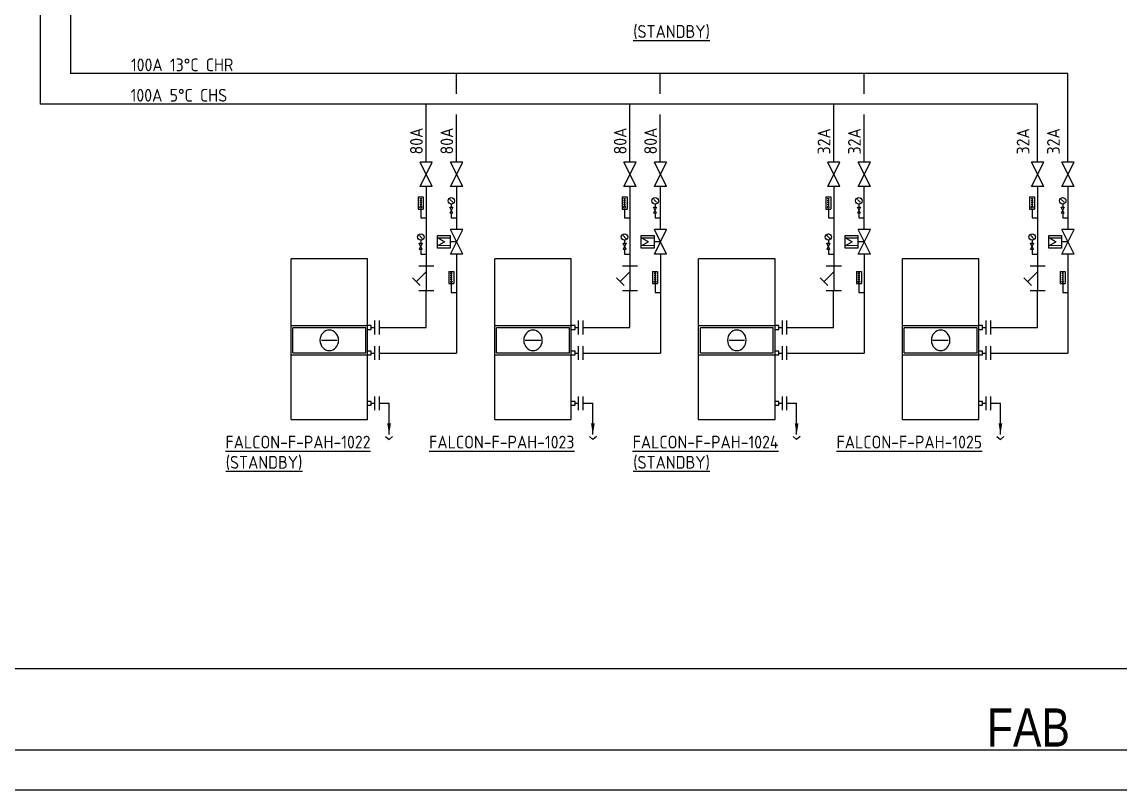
# Model space of a CAD drawing. Extents: x 41366 to 42076, y 84328 to 85507.
# Drawn here: x 41505.4 to 41721, y 84936.7 to 85087.4 of the extents above; entities that cross this region are included whole.
import ezdxf
from ezdxf.enums import TextEntityAlignment as Align

# ---------------------------------------------------------------- set-up
doc = ezdxf.new("R2010")
doc.units = 0
doc.header["$LTSCALE"] = 10
for name, color, linetype in [('A-DETL-01', 1, 'Continuous'), ('M-CWTR-9PIPE-R', 110, 'Continuous'), ('M-CWTR-9PIPE-S', 200, 'Continuous'), ('M-CWTR-TEXT', 3, 'Continuous'), ('M-CWTR-VAVE', 2, 'Continuous'), ('M-EQPM-TXT', 4, 'Continuous'), ('M-HVAC-CPIPE', 4, 'Continuous'), ('M-HVAC-EQPM', 22, 'Continuous'), ('M-PIPE-FITTING', 2, 'Continuous'), ('U-CDA-TXT', 4, 'Continuous'), ('U-CDA-V', 3, 'Continuous'), ('U-CH-V', 3, 'Continuous')]:
    doc.layers.add(name, color=color, linetype=linetype)
doc.styles.add('AA-TXT', font='isocp.shx', dxfattribs={"width": 0.8, "bigfont": 'chineset.shx'})

# ---------------------------------------------------------------- blocks, each defined once
blk = doc.blocks.new('A$C5D640173')
at = {"layer": 'U-CDA-V'}
for p, q in [((0, 0), (0, 2.72)), ((0.88, 0), (0.88, 2.72))]:
    blk.add_line(p, q, dxfattribs=at)

msp = doc.modelspace()

# ---------------------------------------------------------------- linework, layer by layer
at = {"color": 2}
msp.add_line((41370.97, 84944.57), (42041.39, 84944.57), dxfattribs=at)
at = {"layer": 'A-DETL-01', "linetype": 'Continuous'}
msp.add_line((42067.5, 84960.48), (41374.83, 84960.48), dxfattribs=at)
at = {"layer": 'DEFPOINTS', "color": 1}
msp.add_lwpolyline([(41365.57, 85507.15), (42076.35, 85507.15), (42076.35, 84936.69), (41365.57, 84936.69)], close=True, dxfattribs=at)
at = {"layer": 'M-CWTR-9PIPE-R'}
for p, q in [((41514.98, 85303.72), (41514.98, 85077.25)), ((41710.72, 85077.25), (41514.98, 85077.25)), ((41590.72, 85073.25), (41590.72, 85077.25)), ((41630.72, 85073.25), (41630.72, 85077.25)), ((41670.72, 85073.25), (41670.72, 85077.25)), ((41710.72, 85059.88), (41710.72, 85077.25)), ((41590.72, 85059.88), (41590.72, 85069.25)), ((41630.72, 85059.88), (41630.72, 85069.25)), ((41670.72, 85059.88), (41670.72, 85069.25)), ((41590.75, 85046.65), (41590.75, 85055.08)), ((41630.75, 85046.65), (41630.75, 85055.08)), ((41670.75, 85046.65), (41670.75, 85055.08)), ((41710.75, 85046.65), (41710.75, 85055.08)), ((41590.74, 85041.85), (41590.74, 85022.42)), ((41630.74, 85041.85), (41630.74, 85022.42)), ((41670.74, 85041.85), (41670.74, 85022.42)), ((41710.74, 85041.85), (41710.74, 85022.42)), ((41575.55, 85022.42), (41590.74, 85022.42)), ((41615.55, 85022.42), (41630.74, 85022.42)), ((41655.55, 85022.42), (41670.74, 85022.42)), ((41695.55, 85022.42), (41710.74, 85022.42))]:
    msp.add_line(p, q, dxfattribs=at)
at = {"layer": 'M-CWTR-9PIPE-S'}
for p, q in [((41508.98, 85309.55), (41508.98, 85071.25)), ((41704.76, 85071.25), (41508.98, 85071.25)), ((41584.76, 85059.88), (41584.76, 85071.25)), ((41624.76, 85059.88), (41624.76, 85071.25)), ((41664.76, 85059.88), (41664.76, 85071.25)), ((41704.76, 85059.88), (41704.76, 85071.25)), ((41584.76, 85055.08), (41584.76, 85039.45)), ((41624.76, 85055.08), (41624.76, 85039.45)), ((41664.76, 85055.08), (41664.76, 85039.45)), ((41704.76, 85055.08), (41704.76, 85039.45)), ((41584.74, 85027.42), (41584.74, 85034.65)), ((41624.74, 85027.42), (41624.74, 85034.65)), ((41664.74, 85027.42), (41664.74, 85034.65)), ((41704.74, 85027.42), (41704.74, 85034.65)), ((41575.57, 85027.42), (41584.74, 85027.42)), ((41615.57, 85027.42), (41624.74, 85027.42)), ((41655.57, 85027.42), (41664.74, 85027.42)), ((41695.57, 85027.42), (41704.74, 85027.42))]:
    msp.add_line(p, q, dxfattribs=at)
at = {"layer": 'M-CWTR-VAVE'}
for p, q in [((41583.57, 85055.08), (41585.97, 85059.88)), ((41585.97, 85055.08), (41583.57, 85059.88)), ((41585.97, 85059.88), (41583.57, 85059.88)), ((41589.56, 85055.08), (41591.96, 85059.88)), ((41591.96, 85055.08), (41589.56, 85059.88)), ((41591.96, 85059.88), (41589.56, 85059.88)), ((41623.57, 85055.08), (41625.97, 85059.88)), ((41625.97, 85055.08), (41623.57, 85059.88)), ((41625.97, 85059.88), (41623.57, 85059.88)), ((41629.56, 85055.08), (41631.96, 85059.88)), ((41631.96, 85055.08), (41629.56, 85059.88)), ((41631.96, 85059.88), (41629.56, 85059.88)), ((41663.57, 85055.08), (41665.97, 85059.88)), ((41665.97, 85055.08), (41663.57, 85059.88)), ((41665.97, 85059.88), (41663.57, 85059.88)), ((41669.56, 85055.08), (41671.96, 85059.88)), ((41671.96, 85055.08), (41669.56, 85059.88)), ((41671.96, 85059.88), (41669.56, 85059.88)), ((41703.57, 85055.08), (41705.97, 85059.88)), ((41705.97, 85055.08), (41703.57, 85059.88)), ((41705.97, 85059.88), (41703.57, 85059.88)), ((41709.56, 85055.08), (41711.96, 85059.88)), ((41711.96, 85055.08), (41709.56, 85059.88)), ((41711.96, 85059.88), (41709.56, 85059.88)), ((41585.97, 85055.08), (41583.57, 85055.08)), ((41591.96, 85055.08), (41589.56, 85055.08)), ((41625.97, 85055.08), (41623.57, 85055.08)), ((41631.96, 85055.08), (41629.56, 85055.08)), ((41665.97, 85055.08), (41663.57, 85055.08)), ((41671.96, 85055.08), (41669.56, 85055.08)), ((41705.97, 85055.08), (41703.57, 85055.08)), ((41711.96, 85055.08), (41709.56, 85055.08)), ((41583.21, 85053.04), (41584.19, 85053.04)), ((41583.21, 85053.04), (41584.19, 85053.04)), ((41583.21, 85053.04), (41583.21, 85050.68)), ((41583.21, 85053.04), (41583.21, 85050.68)), ((41583.5, 85052.72), (41583.89, 85052.72)), ((41583.5, 85052.72), (41583.89, 85052.72)), ((41583.5, 85052.33), (41583.89, 85052.33)), ((41583.5, 85052.33), (41583.89, 85052.33)), ((41583.7, 85052.83), (41583.7, 85051.22)), ((41583.7, 85052.83), (41583.7, 85051.22)), ((41584.19, 85053.04), (41584.19, 85050.68)), ((41584.19, 85053.04), (41584.19, 85050.68)), ((41589.97, 85052.01), (41589.42, 85052.56)), ((41623.21, 85053.04), (41624.19, 85053.04)), ((41623.21, 85053.04), (41624.19, 85053.04)), ((41623.21, 85053.04), (41623.21, 85050.68)), ((41623.21, 85053.04), (41623.21, 85050.68)), ((41623.5, 85052.72), (41623.89, 85052.72)), ((41623.5, 85052.72), (41623.89, 85052.72)), ((41623.5, 85052.33), (41623.89, 85052.33)), ((41623.5, 85052.33), (41623.89, 85052.33)), ((41623.7, 85052.83), (41623.7, 85051.22)), ((41623.7, 85052.83), (41623.7, 85051.22)), ((41624.19, 85053.04), (41624.19, 85050.68)), ((41624.19, 85053.04), (41624.19, 85050.68)), ((41629.97, 85052.01), (41629.42, 85052.56)), ((41663.21, 85053.04), (41664.19, 85053.04)), ((41663.21, 85053.04), (41664.19, 85053.04)), ((41663.21, 85053.04), (41663.21, 85050.68)), ((41663.21, 85053.04), (41663.21, 85050.68)), ((41663.5, 85052.72), (41663.89, 85052.72)), ((41663.5, 85052.72), (41663.89, 85052.72)), ((41663.5, 85052.33), (41663.89, 85052.33)), ((41663.5, 85052.33), (41663.89, 85052.33)), ((41663.7, 85052.83), (41663.7, 85051.22)), ((41663.7, 85052.83), (41663.7, 85051.22)), ((41664.19, 85053.04), (41664.19, 85050.68)), ((41664.19, 85053.04), (41664.19, 85050.68)), ((41669.97, 85052.01), (41669.42, 85052.56)), ((41703.21, 85053.04), (41704.19, 85053.04)), ((41703.21, 85053.04), (41704.19, 85053.04)), ((41703.21, 85053.04), (41703.21, 85050.68)), ((41703.21, 85053.04), (41703.21, 85050.68)), ((41703.5, 85052.72), (41703.89, 85052.72)), ((41703.5, 85052.72), (41703.89, 85052.72)), ((41703.5, 85052.33), (41703.89, 85052.33)), ((41703.5, 85052.33), (41703.89, 85052.33)), ((41703.7, 85052.83), (41703.7, 85051.22)), ((41703.7, 85052.83), (41703.7, 85051.22)), ((41704.19, 85053.04), (41704.19, 85050.68)), ((41704.19, 85053.04), (41704.19, 85050.68)), ((41709.97, 85052.01), (41709.42, 85052.56)), ((41583.21, 85050.68), (41584.19, 85050.68)), ((41583.21, 85050.68), (41584.19, 85050.68)), ((41583.5, 85051.94), (41583.89, 85051.94)), ((41583.5, 85051.94), (41583.89, 85051.94)), ((41583.5, 85051.54), (41583.89, 85051.54)), ((41583.5, 85051.54), (41583.89, 85051.54)), ((41583.7, 85050.68), (41583.7, 85048.95)), ((41583.7, 85050.68), (41583.7, 85048.95)), ((41590, 85051.05), (41589.4, 85049.85)), ((41590, 85049.85), (41589.4, 85051.05)), ((41589.4, 85051.05), (41590, 85051.05)), ((41589.7, 85051.65), (41589.7, 85051.05)), ((41623.21, 85050.68), (41624.19, 85050.68)), ((41623.21, 85050.68), (41624.19, 85050.68)), ((41623.5, 85051.94), (41623.89, 85051.94)), ((41623.5, 85051.94), (41623.89, 85051.94)), ((41623.5, 85051.54), (41623.89, 85051.54)), ((41623.5, 85051.54), (41623.89, 85051.54)), ((41623.7, 85050.68), (41623.7, 85048.95)), ((41623.7, 85050.68), (41623.7, 85048.95)), ((41630, 85051.05), (41629.4, 85049.85)), ((41630, 85049.85), (41629.4, 85051.05)), ((41629.4, 85051.05), (41630, 85051.05)), ((41629.7, 85051.65), (41629.7, 85051.05)), ((41663.21, 85050.68), (41664.19, 85050.68)), ((41663.21, 85050.68), (41664.19, 85050.68)), ((41663.5, 85051.94), (41663.89, 85051.94)), ((41663.5, 85051.94), (41663.89, 85051.94)), ((41663.5, 85051.54), (41663.89, 85051.54)), ((41663.5, 85051.54), (41663.89, 85051.54)), ((41663.7, 85050.68), (41663.7, 85048.95)), ((41663.7, 85050.68), (41663.7, 85048.95)), ((41670, 85051.05), (41669.4, 85049.85)), ((41670, 85049.85), (41669.4, 85051.05)), ((41669.4, 85051.05), (41670, 85051.05)), ((41669.7, 85051.65), (41669.7, 85051.05)), ((41703.21, 85050.68), (41704.19, 85050.68)), ((41703.21, 85050.68), (41704.19, 85050.68)), ((41703.5, 85051.94), (41703.89, 85051.94)), ((41703.5, 85051.94), (41703.89, 85051.94)), ((41703.5, 85051.54), (41703.89, 85051.54)), ((41703.5, 85051.54), (41703.89, 85051.54)), ((41703.7, 85050.68), (41703.7, 85048.95)), ((41703.7, 85050.68), (41703.7, 85048.95)), ((41710, 85051.05), (41709.4, 85049.85)), ((41710, 85049.85), (41709.4, 85051.05)), ((41709.4, 85051.05), (41710, 85051.05)), ((41709.7, 85051.65), (41709.7, 85051.05)), ((41583.7, 85048.95), (41584.74, 85048.95)), ((41590, 85049.85), (41589.4, 85049.85)), ((41589.7, 85049.85), (41589.7, 85048.95)), ((41589.7, 85048.95), (41590.74, 85048.95)), ((41623.7, 85048.95), (41624.74, 85048.95)), ((41630, 85049.85), (41629.4, 85049.85)), ((41629.7, 85049.85), (41629.7, 85048.95)), ((41629.7, 85048.95), (41630.74, 85048.95)), ((41663.7, 85048.95), (41664.74, 85048.95)), ((41670, 85049.85), (41669.4, 85049.85)), ((41669.7, 85049.85), (41669.7, 85048.95)), ((41669.7, 85048.95), (41670.74, 85048.95)), ((41703.7, 85048.95), (41704.74, 85048.95)), ((41710, 85049.85), (41709.4, 85049.85)), ((41709.7, 85049.85), (41709.7, 85048.95)), ((41709.7, 85048.95), (41710.74, 85048.95)), ((41589.55, 85041.85), (41591.95, 85046.65)), ((41591.95, 85041.85), (41589.55, 85046.65)), ((41591.95, 85046.65), (41589.55, 85046.65)), ((41629.55, 85041.85), (41631.95, 85046.65)), ((41631.95, 85041.85), (41629.55, 85046.65)), ((41631.95, 85046.65), (41629.55, 85046.65)), ((41669.55, 85041.85), (41671.95, 85046.65)), ((41671.95, 85041.85), (41669.55, 85046.65)), ((41671.95, 85046.65), (41669.55, 85046.65)), ((41709.55, 85041.85), (41711.95, 85046.65)), ((41711.95, 85041.85), (41709.55, 85046.65)), ((41711.95, 85046.65), (41709.55, 85046.65)), ((41584, 85043.95), (41583.4, 85042.75)), ((41584, 85042.75), (41583.4, 85043.95)), ((41583.4, 85043.95), (41584, 85043.95)), ((41583.97, 85044.92), (41583.42, 85045.47)), ((41583.7, 85044.56), (41583.7, 85043.95)), ((41624, 85043.95), (41623.4, 85042.75)), ((41624, 85042.75), (41623.4, 85043.95)), ((41623.4, 85043.95), (41624, 85043.95)), ((41623.97, 85044.92), (41623.42, 85045.47)), ((41623.7, 85044.56), (41623.7, 85043.95)), ((41664, 85043.95), (41663.4, 85042.75)), ((41664, 85042.75), (41663.4, 85043.95)), ((41663.4, 85043.95), (41664, 85043.95)), ((41663.97, 85044.92), (41663.42, 85045.47)), ((41663.7, 85044.56), (41663.7, 85043.95)), ((41704, 85043.95), (41703.4, 85042.75)), ((41704, 85042.75), (41703.4, 85043.95)), ((41703.4, 85043.95), (41704, 85043.95)), ((41703.97, 85044.92), (41703.42, 85045.47)), ((41703.7, 85044.56), (41703.7, 85043.95)), ((41584, 85042.75), (41583.4, 85042.75)), ((41583.7, 85042.75), (41583.7, 85041.85)), ((41583.7, 85041.85), (41584.74, 85041.85)), ((41591.95, 85041.85), (41589.55, 85041.85)), ((41624, 85042.75), (41623.4, 85042.75)), ((41623.7, 85042.75), (41623.7, 85041.85)), ((41623.7, 85041.85), (41624.74, 85041.85)), ((41631.95, 85041.85), (41629.55, 85041.85)), ((41664, 85042.75), (41663.4, 85042.75)), ((41663.7, 85042.75), (41663.7, 85041.85)), ((41663.7, 85041.85), (41664.74, 85041.85)), ((41671.95, 85041.85), (41669.55, 85041.85)), ((41704, 85042.75), (41703.4, 85042.75)), ((41703.7, 85042.75), (41703.7, 85041.85)), ((41703.7, 85041.85), (41704.74, 85041.85)), ((41711.95, 85041.85), (41709.55, 85041.85)), ((41586.26, 85039.45), (41583.29, 85039.45)), ((41584.76, 85039.45), (41584.76, 85034.65)), ((41626.26, 85039.45), (41623.29, 85039.45)), ((41624.76, 85039.45), (41624.76, 85034.65)), ((41666.26, 85039.45), (41663.29, 85039.45)), ((41664.76, 85039.45), (41664.76, 85034.65)), ((41706.26, 85039.45), (41703.29, 85039.45)), ((41704.76, 85039.45), (41704.76, 85034.65)), ((41582.09, 85037.21), (41583.61, 85035.69)), ((41584.76, 85038.36), (41582.85, 85036.45)), ((41589.21, 85038.4), (41590.19, 85038.4)), ((41589.21, 85038.4), (41590.19, 85038.4)), ((41589.21, 85038.4), (41589.21, 85036.05)), ((41589.21, 85038.4), (41589.21, 85036.05)), ((41589.5, 85038.09), (41589.89, 85038.09)), ((41589.5, 85038.09), (41589.89, 85038.09)), ((41589.5, 85037.69), (41589.89, 85037.69)), ((41589.5, 85037.69), (41589.89, 85037.69)), ((41589.5, 85037.3), (41589.89, 85037.3)), ((41589.5, 85037.3), (41589.89, 85037.3)), ((41589.7, 85038.2), (41589.7, 85036.58)), ((41589.7, 85038.2), (41589.7, 85036.58)), ((41590.19, 85038.4), (41590.19, 85036.05)), ((41590.19, 85038.4), (41590.19, 85036.05)), ((41622.09, 85037.21), (41623.61, 85035.69)), ((41624.76, 85038.36), (41622.85, 85036.45)), ((41629.21, 85038.4), (41630.19, 85038.4)), ((41629.21, 85038.4), (41630.19, 85038.4)), ((41629.21, 85038.4), (41629.21, 85036.05)), ((41629.21, 85038.4), (41629.21, 85036.05)), ((41629.5, 85038.09), (41629.89, 85038.09)), ((41629.5, 85038.09), (41629.89, 85038.09)), ((41629.5, 85037.69), (41629.89, 85037.69)), ((41629.5, 85037.69), (41629.89, 85037.69)), ((41629.5, 85037.3), (41629.89, 85037.3)), ((41629.5, 85037.3), (41629.89, 85037.3)), ((41629.7, 85038.2), (41629.7, 85036.58)), ((41629.7, 85038.2), (41629.7, 85036.58)), ((41630.19, 85038.4), (41630.19, 85036.05)), ((41630.19, 85038.4), (41630.19, 85036.05)), ((41662.09, 85037.21), (41663.61, 85035.69)), ((41664.76, 85038.36), (41662.85, 85036.45)), ((41669.21, 85038.4), (41670.19, 85038.4)), ((41669.21, 85038.4), (41670.19, 85038.4)), ((41669.21, 85038.4), (41669.21, 85036.05)), ((41669.21, 85038.4), (41669.21, 85036.05)), ((41669.5, 85038.09), (41669.89, 85038.09)), ((41669.5, 85038.09), (41669.89, 85038.09)), ((41669.5, 85037.69), (41669.89, 85037.69)), ((41669.5, 85037.69), (41669.89, 85037.69)), ((41669.5, 85037.3), (41669.89, 85037.3)), ((41669.5, 85037.3), (41669.89, 85037.3)), ((41669.7, 85038.2), (41669.7, 85036.58)), ((41669.7, 85038.2), (41669.7, 85036.58)), ((41670.19, 85038.4), (41670.19, 85036.05)), ((41670.19, 85038.4), (41670.19, 85036.05)), ((41702.09, 85037.21), (41703.61, 85035.69)), ((41704.76, 85038.36), (41702.85, 85036.45)), ((41709.21, 85038.4), (41710.19, 85038.4)), ((41709.21, 85038.4), (41710.19, 85038.4)), ((41709.21, 85038.4), (41709.21, 85036.05)), ((41709.21, 85038.4), (41709.21, 85036.05)), ((41709.5, 85038.09), (41709.89, 85038.09)), ((41709.5, 85038.09), (41709.89, 85038.09)), ((41709.5, 85037.69), (41709.89, 85037.69)), ((41709.5, 85037.69), (41709.89, 85037.69)), ((41709.5, 85037.3), (41709.89, 85037.3)), ((41709.5, 85037.3), (41709.89, 85037.3)), ((41709.7, 85038.2), (41709.7, 85036.58)), ((41709.7, 85038.2), (41709.7, 85036.58)), ((41710.19, 85038.4), (41710.19, 85036.05)), ((41710.19, 85038.4), (41710.19, 85036.05)), ((41589.21, 85036.05), (41590.19, 85036.05)), ((41589.21, 85036.05), (41590.19, 85036.05)), ((41589.5, 85036.91), (41589.89, 85036.91)), ((41589.5, 85036.91), (41589.89, 85036.91)), ((41589.7, 85036.05), (41589.7, 85034.31)), ((41589.7, 85036.05), (41589.7, 85034.31)), ((41629.21, 85036.05), (41630.19, 85036.05)), ((41629.21, 85036.05), (41630.19, 85036.05)), ((41629.5, 85036.91), (41629.89, 85036.91)), ((41629.5, 85036.91), (41629.89, 85036.91)), ((41629.7, 85036.05), (41629.7, 85034.31)), ((41629.7, 85036.05), (41629.7, 85034.31)), ((41669.21, 85036.05), (41670.19, 85036.05)), ((41669.21, 85036.05), (41670.19, 85036.05)), ((41669.5, 85036.91), (41669.89, 85036.91)), ((41669.5, 85036.91), (41669.89, 85036.91)), ((41669.7, 85036.05), (41669.7, 85034.31)), ((41669.7, 85036.05), (41669.7, 85034.31)), ((41709.21, 85036.05), (41710.19, 85036.05)), ((41709.21, 85036.05), (41710.19, 85036.05)), ((41709.5, 85036.91), (41709.89, 85036.91)), ((41709.5, 85036.91), (41709.89, 85036.91)), ((41709.7, 85036.05), (41709.7, 85034.31)), ((41709.7, 85036.05), (41709.7, 85034.31)), ((41586.26, 85034.65), (41583.29, 85034.65)), ((41589.7, 85034.31), (41590.74, 85034.31)), ((41626.26, 85034.65), (41623.29, 85034.65)), ((41629.7, 85034.31), (41630.74, 85034.31)), ((41666.26, 85034.65), (41663.29, 85034.65)), ((41669.7, 85034.31), (41670.74, 85034.31)), ((41706.26, 85034.65), (41703.29, 85034.65)), ((41709.7, 85034.31), (41710.74, 85034.31))]:
    msp.add_line(p, q, dxfattribs=at)
for centre, radius in [((41589.7, 85052.29), 0.637), ((41629.7, 85052.29), 0.637), ((41669.7, 85052.29), 0.637), ((41709.7, 85052.29), 0.637), ((41583.7, 85051.04), 0.174), ((41583.7, 85051.04), 0.174), ((41623.7, 85051.04), 0.174), ((41623.7, 85051.04), 0.174), ((41663.7, 85051.04), 0.174), ((41663.7, 85051.04), 0.174), ((41703.7, 85051.04), 0.174), ((41703.7, 85051.04), 0.174), ((41583.7, 85045.19), 0.637), ((41623.7, 85045.19), 0.637), ((41663.7, 85045.19), 0.637), ((41703.7, 85045.19), 0.637), ((41589.7, 85036.41), 0.174), ((41589.7, 85036.41), 0.174), ((41629.7, 85036.41), 0.174), ((41629.7, 85036.41), 0.174), ((41669.7, 85036.41), 0.174), ((41669.7, 85036.41), 0.174), ((41709.7, 85036.41), 0.174), ((41709.7, 85036.41), 0.174)]:
    msp.add_circle(centre, radius, dxfattribs=at)
at = {"layer": 'M-HVAC-CPIPE'}
for p, q in [((41575.57, 85012.56), (41577.48, 85012.56)), ((41577.48, 85006.44), (41577.48, 85012.56)), ((41615.57, 85012.56), (41617.48, 85012.56)), ((41617.48, 85006.44), (41617.48, 85012.56)), ((41655.57, 85012.56), (41657.48, 85012.56)), ((41657.48, 85006.44), (41657.48, 85012.56)), ((41695.57, 85012.56), (41697.48, 85012.56)), ((41697.48, 85006.44), (41697.48, 85012.56))]:
    msp.add_line(p, q, dxfattribs=at)
at = {"layer": 'M-HVAC-EQPM'}
for p, q in [((41558.24, 85009.41), (41558.24, 85040.92)), ((41573.24, 85040.92), (41558.24, 85040.92)), ((41573.24, 85009.41), (41573.24, 85040.92)), ((41598.24, 85009.41), (41598.24, 85040.92)), ((41613.24, 85040.92), (41598.24, 85040.92)), ((41613.24, 85009.41), (41613.24, 85040.92)), ((41638.24, 85009.41), (41638.24, 85040.92)), ((41653.24, 85040.92), (41638.24, 85040.92)), ((41653.24, 85009.41), (41653.24, 85040.92)), ((41678.24, 85009.41), (41678.24, 85040.92)), ((41693.24, 85040.92), (41678.24, 85040.92)), ((41693.24, 85009.41), (41693.24, 85040.92)), ((41573.24, 85027.74), (41558.24, 85027.74)), ((41558.58, 85022.48), (41558.58, 85027.37)), ((41572.9, 85027.37), (41558.58, 85027.37)), ((41572.9, 85022.48), (41572.9, 85027.37)), ((41573.99, 85027.8), (41573.24, 85027.8)), ((41573.24, 85027.04), (41573.99, 85027.04)), ((41573.99, 85027.04), (41573.99, 85027.8)), ((41573.99, 85027.42), (41574.69, 85027.42)), ((41613.24, 85027.74), (41598.24, 85027.74)), ((41598.58, 85022.48), (41598.58, 85027.37)), ((41612.9, 85027.37), (41598.58, 85027.37)), ((41612.9, 85022.48), (41612.9, 85027.37)), ((41613.99, 85027.8), (41613.24, 85027.8)), ((41613.24, 85027.04), (41613.99, 85027.04)), ((41613.99, 85027.04), (41613.99, 85027.8)), ((41613.99, 85027.42), (41614.69, 85027.42)), ((41653.24, 85027.74), (41638.24, 85027.74)), ((41638.58, 85022.48), (41638.58, 85027.37)), ((41652.9, 85027.37), (41638.58, 85027.37)), ((41652.9, 85022.48), (41652.9, 85027.37)), ((41653.99, 85027.8), (41653.24, 85027.8)), ((41653.24, 85027.04), (41653.99, 85027.04)), ((41653.99, 85027.04), (41653.99, 85027.8)), ((41653.99, 85027.42), (41654.69, 85027.42)), ((41693.24, 85027.74), (41678.24, 85027.74)), ((41678.58, 85022.48), (41678.58, 85027.37)), ((41692.9, 85027.37), (41678.58, 85027.37)), ((41692.9, 85022.48), (41692.9, 85027.37)), ((41693.99, 85027.8), (41693.24, 85027.8)), ((41693.24, 85027.04), (41693.99, 85027.04)), ((41693.99, 85027.04), (41693.99, 85027.8)), ((41693.99, 85027.42), (41694.69, 85027.42)), ((41564.22, 85024.92), (41567.25, 85024.92)), ((41604.22, 85024.92), (41607.25, 85024.92)), ((41644.22, 85024.92), (41647.25, 85024.92)), ((41684.22, 85024.92), (41687.25, 85024.92)), ((41558.24, 85022.1), (41573.24, 85022.1)), ((41558.58, 85022.48), (41572.9, 85022.48)), ((41573.99, 85022.8), (41573.24, 85022.8)), ((41573.99, 85022.04), (41573.99, 85022.8)), ((41573.99, 85022.42), (41574.69, 85022.42)), ((41598.24, 85022.1), (41613.24, 85022.1)), ((41598.58, 85022.48), (41612.9, 85022.48)), ((41613.99, 85022.8), (41613.24, 85022.8)), ((41613.99, 85022.04), (41613.99, 85022.8)), ((41613.99, 85022.42), (41614.69, 85022.42)), ((41638.24, 85022.1), (41653.24, 85022.1)), ((41638.58, 85022.48), (41652.9, 85022.48)), ((41653.99, 85022.8), (41653.24, 85022.8)), ((41653.99, 85022.04), (41653.99, 85022.8)), ((41653.99, 85022.42), (41654.69, 85022.42)), ((41678.24, 85022.1), (41693.24, 85022.1)), ((41678.58, 85022.48), (41692.9, 85022.48)), ((41693.99, 85022.8), (41693.24, 85022.8)), ((41693.99, 85022.04), (41693.99, 85022.8)), ((41693.99, 85022.42), (41694.69, 85022.42)), ((41573.24, 85022.04), (41573.99, 85022.04)), ((41613.24, 85022.04), (41613.99, 85022.04)), ((41653.24, 85022.04), (41653.99, 85022.04)), ((41693.24, 85022.04), (41693.99, 85022.04)), ((41573.99, 85012.94), (41573.24, 85012.94)), ((41573.24, 85012.18), (41573.99, 85012.18)), ((41573.99, 85012.18), (41573.99, 85012.94)), ((41573.99, 85012.56), (41574.69, 85012.56)), ((41613.99, 85012.94), (41613.24, 85012.94)), ((41613.24, 85012.18), (41613.99, 85012.18)), ((41613.99, 85012.18), (41613.99, 85012.94)), ((41613.99, 85012.56), (41614.69, 85012.56)), ((41653.99, 85012.94), (41653.24, 85012.94)), ((41653.24, 85012.18), (41653.99, 85012.18)), ((41653.99, 85012.18), (41653.99, 85012.94)), ((41653.99, 85012.56), (41654.69, 85012.56)), ((41693.99, 85012.94), (41693.24, 85012.94)), ((41693.24, 85012.18), (41693.99, 85012.18)), ((41693.99, 85012.18), (41693.99, 85012.94)), ((41693.99, 85012.56), (41694.69, 85012.56)), ((41558.24, 85009.41), (41573.24, 85009.41)), ((41598.24, 85009.41), (41613.24, 85009.41)), ((41638.24, 85009.41), (41653.24, 85009.41)), ((41678.24, 85009.41), (41693.24, 85009.41))]:
    msp.add_line(p, q, dxfattribs=at)
at = {"layer": 'M-HVAC-EQPM', "extrusion": (0, 0, -1)}
for centre in [(41565.74, 85024.92), (41605.74, 85024.92), (41645.74, 85024.92), (41685.74, 85024.92)]:
    msp.add_ellipse(centre, major_axis=(0, 2.02), ratio=0.9, start_param=-1.570796, end_param=4.712389, dxfattribs=at)
at = {"layer": 'M-PIPE-FITTING', "ltscale": 0.1}
for p, q in [((41590.75, 85044.25), (41589.49, 85044.25)), ((41630.75, 85044.25), (41629.49, 85044.25)), ((41670.75, 85044.25), (41669.49, 85044.25)), ((41710.75, 85044.25), (41709.49, 85044.25))]:
    msp.add_line(p, q, dxfattribs=at)
for points in [[(41589.49, 85043), (41586.99, 85043), (41586.99, 85045.5), (41589.49, 85045.5)], [(41629.49, 85043), (41626.99, 85043), (41626.99, 85045.5), (41629.49, 85045.5)], [(41669.49, 85043), (41666.99, 85043), (41666.99, 85045.5), (41669.49, 85045.5)], [(41709.49, 85043), (41706.99, 85043), (41706.99, 85045.5), (41709.49, 85045.5)]]:
    msp.add_lwpolyline(points, close=True, dxfattribs=at)
at = {"layer": 'U-CH-V'}
for p, q in [((41576.79, 85006.06), (41577.48, 85005.44)), ((41578.17, 85006.06), (41577.48, 85005.44)), ((41616.79, 85006.06), (41617.48, 85005.44)), ((41618.17, 85006.06), (41617.48, 85005.44)), ((41656.79, 85006.06), (41657.48, 85005.44)), ((41658.17, 85006.06), (41657.48, 85005.44)), ((41696.79, 85006.06), (41697.48, 85005.44)), ((41698.17, 85006.06), (41697.48, 85005.44))]:
    msp.add_line(p, q, dxfattribs=at)
for points in [[(41577.48, 85006.44, 0, 0.737, 0), (41577.48, 85008.65, 0, 0, 0)], [(41617.48, 85006.44, 0, 0.737, 0), (41617.48, 85008.65, 0, 0, 0)], [(41657.48, 85006.44, 0, 0.737, 0), (41657.48, 85008.65, 0, 0, 0)], [(41697.48, 85006.44, 0, 0.737, 0), (41697.48, 85008.65, 0, 0, 0)]]:
    msp.add_lwpolyline(points, format="xyseb", dxfattribs=at)

# ---------------------------------------------------------------- block references
at = {"layer": 'U-CDA-TXT'}
for p in [(41574.69, 85026.06), (41614.69, 85026.06), (41654.69, 85026.06), (41694.69, 85026.06), (41574.69, 85021.06), (41614.69, 85021.06), (41654.69, 85021.06), (41694.69, 85021.06), (41574.69, 85011.2), (41614.69, 85011.2), (41654.69, 85011.2), (41694.69, 85011.2)]:
    msp.add_blockref('A$C5D640173', p, dxfattribs=at)

# ---------------------------------------------------------------- texts
at = {"color": 4, "insert": (41702.97, 84948.95), "char_height": 7.5, "attachment_point": 5, "style": 'AA-TXT'}
msp.add_mtext('\\A1;{\\fArial|b0|i0|c0|p34;FAB}', dxfattribs=at)
at = {"layer": 'M-CWTR-TEXT', "style": 'AA-TXT'}
for s, p in [('100A 13%%DC CHR ', (41526.82, 85077.71)), ('100A 5%%DC CHS', (41526.76, 85071.75))]:
    msp.add_text(s, height=2.5, dxfattribs=at).set_placement(p)
for s, p in [('80A', (41584.1, 85061.39)), ('80A', (41590.06, 85061.39)), ('80A', (41624.1, 85061.39)), ('80A', (41630.06, 85061.39)), ('32A', (41664.1, 85061.39)), ('32A', (41670.06, 85061.39)), ('32A', (41703.17, 85061.39)), ('32A', (41709.12, 85061.39))]:
    msp.add_text(s, height=2.5, rotation=90, dxfattribs=at).set_placement(p)
at = {"layer": 'M-EQPM-TXT', "style": 'AA-TXT'}
for s, p in [('%%U(STANDBY)', (41632.93, 85085.51)), ('%%UFALCON-F-PAH-1022', (41559.6, 85004.95)), ('%%UFALCON-F-PAH-1023', (41599.6, 85004.95)), ('%%UFALCON-F-PAH-1024', (41639.6, 85004.95)), ('%%UFALCON-F-PAH-1025', (41679.6, 85004.95)), ('%%U(STANDBY)', (41552.94, 85000.98)), ('%%U(STANDBY)', (41632.93, 85000.98))]:
    msp.add_text(s, height=2.5, dxfattribs=at).set_placement(p, align=Align.MIDDLE_CENTER)
at = {"layer": 'M-PIPE-FITTING', "ltscale": 0.1, "style": 'AA-TXT'}
for p in [(41588.24, 85044.25), (41628.24, 85044.25), (41668.24, 85044.25), (41708.24, 85044.25)]:
    msp.add_text('M', height=2.5, rotation=90, dxfattribs=at).set_placement(p, align=Align.MIDDLE)

doc.saveas('drawing.dxf')
